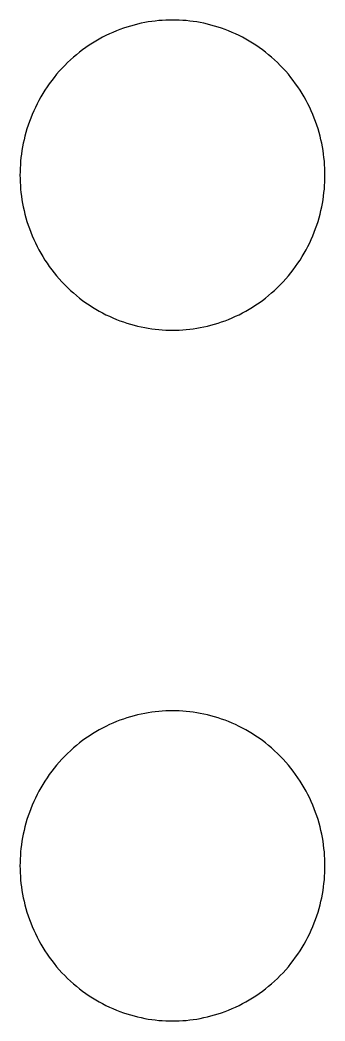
# Model space of a CAD drawing. Header units: millimetres. Extents: x 0 to 4030, y -54 to 2762.
# Drawn here: x 1773.55 to 1780.27, y 493.59 to 515.64 of the extents above; entities that cross this region are included whole.
import ezdxf

# ---------------------------------------------------------------- set-up
doc = ezdxf.new("R2010")
doc.units = ezdxf.units.MM
doc.header["$MEASUREMENT"] = 0
doc.layers.add('Utwórz2D linie widoczne', color=7, linetype='Continuous', true_color=0x000000)

msp = doc.modelspace()

# ---------------------------------------------------------------- linework, layer by layer
at = {"layer": 'Utwórz2D linie widoczne'}
for p, q in [((1775.987, 515.504), (1775.908, 515.481)), ((1776.065, 515.526), (1775.987, 515.504)), ((1776.143, 515.546), (1776.065, 515.526)), ((1776.222, 515.564), (1776.143, 515.546)), ((1776.3, 515.579), (1776.222, 515.564)), ((1776.377, 515.593), (1776.3, 515.579)), ((1776.455, 515.605), (1776.377, 515.593)), ((1776.532, 515.614), (1776.455, 515.605)), ((1776.609, 515.622), (1776.532, 515.614)), ((1776.685, 515.629), (1776.609, 515.622)), ((1776.761, 515.633), (1776.685, 515.629)), ((1776.836, 515.635), (1776.761, 515.633)), ((1776.911, 515.636), (1776.836, 515.635)), ((1776.985, 515.635), (1776.911, 515.636)), ((1777.06, 515.633), (1776.985, 515.635)), ((1777.136, 515.629), (1777.06, 515.633)), ((1777.212, 515.622), (1777.136, 515.629)), ((1777.289, 515.614), (1777.212, 515.622)), ((1777.366, 515.605), (1777.289, 515.614)), ((1777.444, 515.593), (1777.366, 515.605)), ((1777.522, 515.579), (1777.444, 515.593)), ((1777.6, 515.564), (1777.522, 515.579)), ((1777.678, 515.546), (1777.6, 515.564)), ((1777.756, 515.526), (1777.678, 515.546)), ((1777.835, 515.504), (1777.756, 515.526)), ((1777.913, 515.481), (1777.835, 515.504)), ((1775.444, 515.293), (1775.368, 515.255)), ((1775.52, 515.33), (1775.444, 515.293)), ((1775.597, 515.364), (1775.52, 515.33)), ((1775.675, 515.396), (1775.597, 515.364)), ((1775.752, 515.427), (1775.675, 515.396)), ((1775.83, 515.455), (1775.752, 515.427)), ((1775.908, 515.481), (1775.83, 515.455)), ((1777.991, 515.455), (1777.913, 515.481)), ((1778.069, 515.427), (1777.991, 515.455)), ((1778.147, 515.396), (1778.069, 515.427)), ((1778.224, 515.364), (1778.147, 515.396)), ((1778.301, 515.33), (1778.224, 515.364)), ((1778.377, 515.293), (1778.301, 515.33)), ((1778.453, 515.255), (1778.377, 515.293)), ((1775.073, 515.079), (1775.002, 515.03)), ((1775.146, 515.126), (1775.073, 515.079)), ((1775.219, 515.171), (1775.146, 515.126)), ((1775.293, 515.214), (1775.219, 515.171)), ((1775.368, 515.255), (1775.293, 515.214)), ((1778.528, 515.214), (1778.453, 515.255)), ((1778.602, 515.171), (1778.528, 515.214)), ((1778.676, 515.126), (1778.602, 515.171)), ((1778.748, 515.079), (1778.676, 515.126)), ((1778.82, 515.03), (1778.748, 515.079)), ((1774.794, 514.872), (1774.727, 514.816)), ((1774.862, 514.927), (1774.794, 514.872)), ((1774.931, 514.98), (1774.862, 514.927)), ((1775.002, 515.03), (1774.931, 514.98)), ((1778.89, 514.98), (1778.82, 515.03)), ((1778.959, 514.927), (1778.89, 514.98)), ((1779.027, 514.872), (1778.959, 514.927)), ((1779.094, 514.816), (1779.027, 514.872)), ((1774.536, 514.636), (1774.475, 514.572)), ((1774.598, 514.697), (1774.536, 514.636)), ((1774.662, 514.757), (1774.598, 514.697)), ((1774.727, 514.816), (1774.662, 514.757)), ((1779.159, 514.757), (1779.094, 514.816)), ((1779.223, 514.697), (1779.159, 514.757)), ((1779.285, 514.636), (1779.223, 514.697)), ((1779.346, 514.572), (1779.285, 514.636)), ((1774.359, 514.441), (1774.304, 514.373)), ((1774.416, 514.507), (1774.359, 514.441)), ((1774.475, 514.572), (1774.416, 514.507)), ((1779.405, 514.507), (1779.346, 514.572)), ((1779.462, 514.441), (1779.405, 514.507)), ((1779.518, 514.373), (1779.462, 514.441)), ((1774.198, 514.234), (1774.148, 514.162)), ((1774.25, 514.304), (1774.198, 514.234)), ((1774.304, 514.373), (1774.25, 514.304)), ((1779.571, 514.304), (1779.518, 514.373)), ((1779.623, 514.234), (1779.571, 514.304)), ((1779.673, 514.162), (1779.623, 514.234)), ((1774.054, 514.015), (1774.01, 513.941)), ((1774.1, 514.089), (1774.054, 514.015)), ((1774.148, 514.162), (1774.1, 514.089)), ((1779.721, 514.089), (1779.673, 514.162)), ((1779.767, 514.015), (1779.721, 514.089)), ((1779.812, 513.941), (1779.767, 514.015)), ((1773.928, 513.789), (1773.89, 513.712)), ((1773.968, 513.865), (1773.928, 513.789)), ((1774.01, 513.941), (1773.968, 513.865)), ((1779.854, 513.865), (1779.812, 513.941)), ((1779.894, 513.789), (1779.854, 513.865)), ((1779.932, 513.712), (1779.894, 513.789)), ((1773.82, 513.556), (1773.788, 513.477)), ((1773.854, 513.634), (1773.82, 513.556)), ((1773.89, 513.712), (1773.854, 513.634)), ((1779.967, 513.634), (1779.932, 513.712)), ((1780.001, 513.556), (1779.967, 513.634)), ((1780.033, 513.477), (1780.001, 513.556)), ((1773.731, 513.319), (1773.706, 513.239)), ((1773.759, 513.398), (1773.731, 513.319)), ((1773.788, 513.477), (1773.759, 513.398)), ((1780.063, 513.398), (1780.033, 513.477)), ((1780.09, 513.319), (1780.063, 513.398)), ((1780.116, 513.239), (1780.09, 513.319)), ((1773.661, 513.08), (1773.641, 513)), ((1773.682, 513.16), (1773.661, 513.08)), ((1773.706, 513.239), (1773.682, 513.16)), ((1780.139, 513.16), (1780.116, 513.239)), ((1780.161, 513.08), (1780.139, 513.16)), ((1780.18, 513), (1780.161, 513.08)), ((1773.624, 512.921), (1773.609, 512.841)), ((1773.641, 513), (1773.624, 512.921)), ((1780.197, 512.921), (1780.18, 513)), ((1780.213, 512.841), (1780.197, 512.921)), ((1773.584, 512.683), (1773.574, 512.605)), ((1773.595, 512.762), (1773.584, 512.683)), ((1773.609, 512.841), (1773.595, 512.762)), ((1780.226, 512.762), (1780.213, 512.841)), ((1780.238, 512.683), (1780.226, 512.762)), ((1780.247, 512.605), (1780.238, 512.683)), ((1773.56, 512.449), (1773.556, 512.372)), ((1773.566, 512.527), (1773.56, 512.449)), ((1773.574, 512.605), (1773.566, 512.527)), ((1780.255, 512.527), (1780.247, 512.605)), ((1780.261, 512.449), (1780.255, 512.527)), ((1780.265, 512.372), (1780.261, 512.449)), ((1773.553, 512.295), (1773.552, 512.22)), ((1773.552, 512.22), (1773.553, 512.144)), ((1773.556, 512.372), (1773.553, 512.295)), ((1780.268, 512.295), (1780.265, 512.372)), ((1780.269, 512.22), (1780.268, 512.295)), ((1780.268, 512.144), (1780.269, 512.22)), ((1773.553, 512.144), (1773.556, 512.067)), ((1773.556, 512.067), (1773.56, 511.99)), ((1773.56, 511.99), (1773.566, 511.913)), ((1780.255, 511.913), (1780.261, 511.99)), ((1780.261, 511.99), (1780.265, 512.067)), ((1780.265, 512.067), (1780.268, 512.144)), ((1773.566, 511.913), (1773.574, 511.835)), ((1773.574, 511.835), (1773.584, 511.756)), ((1773.584, 511.756), (1773.595, 511.677)), ((1780.226, 511.677), (1780.238, 511.756)), ((1780.238, 511.756), (1780.247, 511.835)), ((1780.247, 511.835), (1780.255, 511.913)), ((1773.595, 511.677), (1773.609, 511.598)), ((1773.609, 511.598), (1773.624, 511.519)), ((1780.197, 511.519), (1780.213, 511.598)), ((1780.213, 511.598), (1780.226, 511.677)), ((1773.624, 511.519), (1773.641, 511.439)), ((1773.641, 511.439), (1773.661, 511.359)), ((1773.661, 511.359), (1773.682, 511.28)), ((1780.139, 511.28), (1780.161, 511.359)), ((1780.161, 511.359), (1780.18, 511.439)), ((1780.18, 511.439), (1780.197, 511.519)), ((1773.682, 511.28), (1773.706, 511.2)), ((1773.706, 511.2), (1773.731, 511.12)), ((1773.731, 511.12), (1773.759, 511.041)), ((1780.063, 511.041), (1780.09, 511.12)), ((1780.09, 511.12), (1780.116, 511.2)), ((1780.116, 511.2), (1780.139, 511.28)), ((1773.759, 511.041), (1773.788, 510.962)), ((1773.788, 510.962), (1773.82, 510.883)), ((1773.82, 510.883), (1773.854, 510.805)), ((1779.967, 510.805), (1780.001, 510.883)), ((1780.001, 510.883), (1780.033, 510.962)), ((1780.033, 510.962), (1780.063, 511.041)), ((1773.854, 510.805), (1773.89, 510.727)), ((1773.89, 510.727), (1773.928, 510.65)), ((1773.928, 510.65), (1773.968, 510.574)), ((1779.854, 510.574), (1779.894, 510.65)), ((1779.894, 510.65), (1779.932, 510.727)), ((1779.932, 510.727), (1779.967, 510.805)), ((1773.968, 510.574), (1774.01, 510.498)), ((1774.01, 510.498), (1774.054, 510.424)), ((1774.054, 510.424), (1774.1, 510.35)), ((1779.721, 510.35), (1779.767, 510.424)), ((1779.767, 510.424), (1779.812, 510.498)), ((1779.812, 510.498), (1779.854, 510.574)), ((1774.1, 510.35), (1774.148, 510.277)), ((1774.148, 510.277), (1774.198, 510.206)), ((1774.198, 510.206), (1774.25, 510.135)), ((1779.571, 510.135), (1779.623, 510.206)), ((1779.623, 510.206), (1779.673, 510.277)), ((1779.673, 510.277), (1779.721, 510.35)), ((1774.25, 510.135), (1774.304, 510.066)), ((1774.304, 510.066), (1774.359, 509.998)), ((1774.359, 509.998), (1774.416, 509.932)), ((1779.405, 509.932), (1779.462, 509.998)), ((1779.462, 509.998), (1779.518, 510.066)), ((1779.518, 510.066), (1779.571, 510.135)), ((1774.416, 509.932), (1774.475, 509.867)), ((1774.475, 509.867), (1774.536, 509.804)), ((1774.536, 509.804), (1774.598, 509.742)), ((1779.223, 509.742), (1779.285, 509.804)), ((1779.285, 509.804), (1779.346, 509.867)), ((1779.346, 509.867), (1779.405, 509.932)), ((1774.598, 509.742), (1774.662, 509.682)), ((1774.662, 509.682), (1774.727, 509.624)), ((1774.727, 509.624), (1774.794, 509.567)), ((1774.794, 509.567), (1774.862, 509.512)), ((1778.959, 509.512), (1779.027, 509.567)), ((1779.027, 509.567), (1779.094, 509.624)), ((1779.094, 509.624), (1779.159, 509.682)), ((1779.159, 509.682), (1779.223, 509.742)), ((1774.862, 509.512), (1774.931, 509.46)), ((1774.931, 509.46), (1775.002, 509.409)), ((1775.002, 509.409), (1775.073, 509.36)), ((1775.073, 509.36), (1775.146, 509.313)), ((1778.676, 509.313), (1778.748, 509.36)), ((1778.748, 509.36), (1778.82, 509.409)), ((1778.82, 509.409), (1778.89, 509.46)), ((1778.89, 509.46), (1778.959, 509.512)), ((1775.146, 509.313), (1775.219, 509.268)), ((1775.219, 509.268), (1775.293, 509.225)), ((1775.293, 509.225), (1775.368, 509.185)), ((1775.368, 509.185), (1775.444, 509.146)), ((1775.444, 509.146), (1775.52, 509.11)), ((1775.52, 509.11), (1775.597, 509.075)), ((1778.224, 509.075), (1778.301, 509.11)), ((1778.301, 509.11), (1778.377, 509.146)), ((1778.377, 509.146), (1778.453, 509.185)), ((1778.453, 509.185), (1778.528, 509.225)), ((1778.528, 509.225), (1778.602, 509.268)), ((1778.602, 509.268), (1778.676, 509.313)), ((1775.597, 509.075), (1775.675, 509.043)), ((1775.675, 509.043), (1775.752, 509.013)), ((1775.752, 509.013), (1775.83, 508.985)), ((1775.83, 508.985), (1775.908, 508.959)), ((1775.908, 508.959), (1775.987, 508.935)), ((1775.987, 508.935), (1776.065, 508.913)), ((1776.065, 508.913), (1776.143, 508.893)), ((1776.143, 508.893), (1776.222, 508.876)), ((1776.222, 508.876), (1776.3, 508.86)), ((1777.522, 508.86), (1777.6, 508.876)), ((1777.6, 508.876), (1777.678, 508.893)), ((1777.678, 508.893), (1777.756, 508.913)), ((1777.756, 508.913), (1777.835, 508.935)), ((1777.835, 508.935), (1777.913, 508.959)), ((1777.913, 508.959), (1777.991, 508.985)), ((1777.991, 508.985), (1778.069, 509.013)), ((1778.069, 509.013), (1778.147, 509.043)), ((1778.147, 509.043), (1778.224, 509.075)), ((1776.3, 508.86), (1776.377, 508.846)), ((1776.377, 508.846), (1776.455, 508.835)), ((1776.455, 508.835), (1776.532, 508.825)), ((1776.532, 508.825), (1776.609, 508.817)), ((1776.609, 508.817), (1776.685, 508.811)), ((1776.685, 508.811), (1776.761, 508.806)), ((1776.761, 508.806), (1776.836, 508.804)), ((1776.836, 508.804), (1776.911, 508.803)), ((1776.911, 508.803), (1776.985, 508.804)), ((1776.985, 508.804), (1777.06, 508.806)), ((1777.06, 508.806), (1777.136, 508.811)), ((1777.136, 508.811), (1777.212, 508.817)), ((1777.212, 508.817), (1777.289, 508.825)), ((1777.289, 508.825), (1777.366, 508.835)), ((1777.366, 508.835), (1777.444, 508.846)), ((1777.444, 508.846), (1777.522, 508.86)), ((1775.987, 500.289), (1775.908, 500.265)), ((1776.065, 500.311), (1775.987, 500.289)), ((1776.143, 500.331), (1776.065, 500.311)), ((1776.222, 500.348), (1776.143, 500.331)), ((1776.3, 500.364), (1776.222, 500.348)), ((1776.377, 500.378), (1776.3, 500.364)), ((1776.455, 500.39), (1776.377, 500.378)), ((1776.532, 500.399), (1776.455, 500.39)), ((1776.609, 500.407), (1776.532, 500.399)), ((1776.685, 500.413), (1776.609, 500.407)), ((1776.761, 500.418), (1776.685, 500.413)), ((1776.836, 500.42), (1776.761, 500.418)), ((1776.911, 500.421), (1776.836, 500.42)), ((1776.985, 500.42), (1776.911, 500.421)), ((1777.06, 500.418), (1776.985, 500.42)), ((1777.136, 500.413), (1777.06, 500.418)), ((1777.212, 500.407), (1777.136, 500.413)), ((1777.289, 500.399), (1777.212, 500.407)), ((1777.366, 500.39), (1777.289, 500.399)), ((1777.444, 500.378), (1777.366, 500.39)), ((1777.522, 500.364), (1777.444, 500.378)), ((1777.6, 500.348), (1777.522, 500.364)), ((1777.678, 500.331), (1777.6, 500.348)), ((1777.756, 500.311), (1777.678, 500.331)), ((1777.835, 500.289), (1777.756, 500.311)), ((1777.913, 500.265), (1777.835, 500.289)), ((1775.444, 500.078), (1775.368, 500.039)), ((1775.52, 500.115), (1775.444, 500.078)), ((1775.597, 500.149), (1775.52, 500.115)), ((1775.675, 500.181), (1775.597, 500.149)), ((1775.752, 500.211), (1775.675, 500.181)), ((1775.83, 500.239), (1775.752, 500.211)), ((1775.908, 500.265), (1775.83, 500.239)), ((1777.991, 500.239), (1777.913, 500.265)), ((1778.069, 500.211), (1777.991, 500.239)), ((1778.147, 500.181), (1778.069, 500.211)), ((1778.224, 500.149), (1778.147, 500.181)), ((1778.301, 500.115), (1778.224, 500.149)), ((1778.377, 500.078), (1778.301, 500.115)), ((1778.453, 500.039), (1778.377, 500.078)), ((1775.073, 499.864), (1775.002, 499.815)), ((1775.146, 499.911), (1775.073, 499.864)), ((1775.219, 499.956), (1775.146, 499.911)), ((1775.293, 499.999), (1775.219, 499.956)), ((1775.368, 500.039), (1775.293, 499.999)), ((1778.528, 499.999), (1778.453, 500.039)), ((1778.602, 499.956), (1778.528, 499.999)), ((1778.676, 499.911), (1778.602, 499.956)), ((1778.748, 499.864), (1778.676, 499.911)), ((1778.82, 499.815), (1778.748, 499.864)), ((1774.794, 499.657), (1774.727, 499.601)), ((1774.862, 499.712), (1774.794, 499.657)), ((1774.931, 499.764), (1774.862, 499.712)), ((1775.002, 499.815), (1774.931, 499.764)), ((1778.89, 499.764), (1778.82, 499.815)), ((1778.959, 499.712), (1778.89, 499.764)), ((1779.027, 499.657), (1778.959, 499.712)), ((1779.094, 499.601), (1779.027, 499.657)), ((1774.536, 499.42), (1774.475, 499.357)), ((1774.598, 499.482), (1774.536, 499.42)), ((1774.662, 499.542), (1774.598, 499.482)), ((1774.727, 499.601), (1774.662, 499.542)), ((1779.159, 499.542), (1779.094, 499.601)), ((1779.223, 499.482), (1779.159, 499.542)), ((1779.285, 499.42), (1779.223, 499.482)), ((1779.346, 499.357), (1779.285, 499.42)), ((1774.359, 499.226), (1774.304, 499.158)), ((1774.416, 499.292), (1774.359, 499.226)), ((1774.475, 499.357), (1774.416, 499.292)), ((1779.405, 499.292), (1779.346, 499.357)), ((1779.462, 499.226), (1779.405, 499.292)), ((1779.518, 499.158), (1779.462, 499.226)), ((1774.198, 499.018), (1774.148, 498.947)), ((1774.25, 499.089), (1774.198, 499.018)), ((1774.304, 499.158), (1774.25, 499.089)), ((1779.571, 499.089), (1779.518, 499.158)), ((1779.623, 499.018), (1779.571, 499.089)), ((1779.673, 498.947), (1779.623, 499.018)), ((1774.054, 498.8), (1774.01, 498.726)), ((1774.1, 498.874), (1774.054, 498.8)), ((1774.148, 498.947), (1774.1, 498.874)), ((1779.721, 498.874), (1779.673, 498.947)), ((1779.767, 498.8), (1779.721, 498.874)), ((1779.812, 498.726), (1779.767, 498.8)), ((1773.928, 498.574), (1773.89, 498.497)), ((1773.968, 498.65), (1773.928, 498.574)), ((1774.01, 498.726), (1773.968, 498.65)), ((1779.854, 498.65), (1779.812, 498.726)), ((1779.894, 498.574), (1779.854, 498.65)), ((1779.932, 498.497), (1779.894, 498.574)), ((1773.82, 498.341), (1773.788, 498.262)), ((1773.854, 498.419), (1773.82, 498.341)), ((1773.89, 498.497), (1773.854, 498.419)), ((1779.967, 498.419), (1779.932, 498.497)), ((1780.001, 498.341), (1779.967, 498.419)), ((1780.033, 498.262), (1780.001, 498.341)), ((1773.731, 498.104), (1773.706, 498.024)), ((1773.759, 498.183), (1773.731, 498.104)), ((1773.788, 498.262), (1773.759, 498.183)), ((1780.063, 498.183), (1780.033, 498.262)), ((1780.09, 498.104), (1780.063, 498.183)), ((1780.116, 498.024), (1780.09, 498.104)), ((1773.661, 497.865), (1773.641, 497.785)), ((1773.682, 497.945), (1773.661, 497.865)), ((1773.706, 498.024), (1773.682, 497.945)), ((1780.139, 497.945), (1780.116, 498.024)), ((1780.161, 497.865), (1780.139, 497.945)), ((1780.18, 497.785), (1780.161, 497.865)), ((1773.624, 497.706), (1773.609, 497.626)), ((1773.641, 497.785), (1773.624, 497.706)), ((1780.197, 497.706), (1780.18, 497.785)), ((1780.213, 497.626), (1780.197, 497.706)), ((1773.584, 497.468), (1773.574, 497.39)), ((1773.595, 497.547), (1773.584, 497.468)), ((1773.609, 497.626), (1773.595, 497.547)), ((1780.226, 497.547), (1780.213, 497.626)), ((1780.238, 497.468), (1780.226, 497.547)), ((1780.247, 497.39), (1780.238, 497.468)), ((1773.56, 497.234), (1773.556, 497.157)), ((1773.566, 497.312), (1773.56, 497.234)), ((1773.574, 497.39), (1773.566, 497.312)), ((1780.255, 497.312), (1780.247, 497.39)), ((1780.261, 497.234), (1780.255, 497.312)), ((1780.265, 497.157), (1780.261, 497.234)), ((1773.553, 497.08), (1773.552, 497.005)), ((1773.552, 497.005), (1773.553, 496.929)), ((1773.556, 497.157), (1773.553, 497.08)), ((1780.268, 497.08), (1780.265, 497.157)), ((1780.269, 497.005), (1780.268, 497.08)), ((1780.268, 496.929), (1780.269, 497.005)), ((1773.553, 496.929), (1773.556, 496.852)), ((1773.556, 496.852), (1773.56, 496.775)), ((1773.56, 496.775), (1773.566, 496.698)), ((1780.255, 496.698), (1780.261, 496.775)), ((1780.261, 496.775), (1780.265, 496.852)), ((1780.265, 496.852), (1780.268, 496.929)), ((1773.566, 496.698), (1773.574, 496.619)), ((1773.574, 496.619), (1773.584, 496.541)), ((1773.584, 496.541), (1773.595, 496.462)), ((1780.226, 496.462), (1780.238, 496.541)), ((1780.238, 496.541), (1780.247, 496.619)), ((1780.247, 496.619), (1780.255, 496.698)), ((1773.595, 496.462), (1773.609, 496.383)), ((1773.609, 496.383), (1773.624, 496.303)), ((1780.197, 496.303), (1780.213, 496.383)), ((1780.213, 496.383), (1780.226, 496.462)), ((1773.624, 496.303), (1773.641, 496.224)), ((1773.641, 496.224), (1773.661, 496.144)), ((1773.661, 496.144), (1773.682, 496.064)), ((1780.139, 496.064), (1780.161, 496.144)), ((1780.161, 496.144), (1780.18, 496.224)), ((1780.18, 496.224), (1780.197, 496.303)), ((1773.682, 496.064), (1773.706, 495.985)), ((1773.706, 495.985), (1773.731, 495.905)), ((1773.731, 495.905), (1773.759, 495.826)), ((1780.063, 495.826), (1780.09, 495.905)), ((1780.09, 495.905), (1780.116, 495.985)), ((1780.116, 495.985), (1780.139, 496.064)), ((1773.759, 495.826), (1773.788, 495.747)), ((1773.788, 495.747), (1773.82, 495.668)), ((1773.82, 495.668), (1773.854, 495.59)), ((1779.967, 495.59), (1780.001, 495.668)), ((1780.001, 495.668), (1780.033, 495.747)), ((1780.033, 495.747), (1780.063, 495.826)), ((1773.854, 495.59), (1773.89, 495.512)), ((1773.89, 495.512), (1773.928, 495.435)), ((1773.928, 495.435), (1773.968, 495.359)), ((1779.854, 495.359), (1779.894, 495.435)), ((1779.894, 495.435), (1779.932, 495.512)), ((1779.932, 495.512), (1779.967, 495.59)), ((1773.968, 495.359), (1774.01, 495.283)), ((1774.01, 495.283), (1774.054, 495.209)), ((1774.054, 495.209), (1774.1, 495.135)), ((1779.721, 495.135), (1779.767, 495.209)), ((1779.767, 495.209), (1779.812, 495.283)), ((1779.812, 495.283), (1779.854, 495.359)), ((1774.1, 495.135), (1774.148, 495.062)), ((1774.148, 495.062), (1774.198, 494.991)), ((1774.198, 494.991), (1774.25, 494.92)), ((1779.571, 494.92), (1779.623, 494.991)), ((1779.623, 494.991), (1779.673, 495.062)), ((1779.673, 495.062), (1779.721, 495.135)), ((1774.25, 494.92), (1774.304, 494.851)), ((1774.304, 494.851), (1774.359, 494.783)), ((1774.359, 494.783), (1774.416, 494.717)), ((1779.405, 494.717), (1779.462, 494.783)), ((1779.462, 494.783), (1779.518, 494.851)), ((1779.518, 494.851), (1779.571, 494.92)), ((1774.416, 494.717), (1774.475, 494.652)), ((1774.475, 494.652), (1774.536, 494.589)), ((1774.536, 494.589), (1774.598, 494.527)), ((1779.223, 494.527), (1779.285, 494.589)), ((1779.285, 494.589), (1779.346, 494.652)), ((1779.346, 494.652), (1779.405, 494.717)), ((1774.598, 494.527), (1774.662, 494.467)), ((1774.662, 494.467), (1774.727, 494.409)), ((1774.727, 494.409), (1774.794, 494.352)), ((1774.794, 494.352), (1774.862, 494.297)), ((1778.959, 494.297), (1779.027, 494.352)), ((1779.027, 494.352), (1779.094, 494.409)), ((1779.094, 494.409), (1779.159, 494.467)), ((1779.159, 494.467), (1779.223, 494.527)), ((1774.862, 494.297), (1774.931, 494.245)), ((1774.931, 494.245), (1775.002, 494.194)), ((1775.002, 494.194), (1775.073, 494.145)), ((1775.073, 494.145), (1775.146, 494.098)), ((1778.676, 494.098), (1778.748, 494.145)), ((1778.748, 494.145), (1778.82, 494.194)), ((1778.82, 494.194), (1778.89, 494.245)), ((1778.89, 494.245), (1778.959, 494.297)), ((1775.146, 494.098), (1775.219, 494.053)), ((1775.219, 494.053), (1775.293, 494.01)), ((1775.293, 494.01), (1775.368, 493.97)), ((1775.368, 493.97), (1775.444, 493.931)), ((1775.444, 493.931), (1775.52, 493.894)), ((1775.52, 493.894), (1775.597, 493.86)), ((1778.224, 493.86), (1778.301, 493.894)), ((1778.301, 493.894), (1778.377, 493.931)), ((1778.377, 493.931), (1778.453, 493.97)), ((1778.453, 493.97), (1778.528, 494.01)), ((1778.528, 494.01), (1778.602, 494.053)), ((1778.602, 494.053), (1778.676, 494.098)), ((1775.597, 493.86), (1775.675, 493.828)), ((1775.675, 493.828), (1775.752, 493.798)), ((1775.752, 493.798), (1775.83, 493.77)), ((1775.83, 493.77), (1775.908, 493.744)), ((1775.908, 493.744), (1775.987, 493.72)), ((1775.987, 493.72), (1776.065, 493.698)), ((1776.065, 493.698), (1776.143, 493.678)), ((1776.143, 493.678), (1776.222, 493.661)), ((1777.6, 493.661), (1777.678, 493.678)), ((1777.678, 493.678), (1777.756, 493.698)), ((1777.756, 493.698), (1777.835, 493.72)), ((1777.835, 493.72), (1777.913, 493.744)), ((1777.913, 493.744), (1777.991, 493.77)), ((1777.991, 493.77), (1778.069, 493.798)), ((1778.069, 493.798), (1778.147, 493.828)), ((1778.147, 493.828), (1778.224, 493.86)), ((1776.222, 493.661), (1776.3, 493.645)), ((1776.3, 493.645), (1776.377, 493.631)), ((1776.377, 493.631), (1776.455, 493.62)), ((1776.455, 493.62), (1776.532, 493.61)), ((1776.532, 493.61), (1776.609, 493.602)), ((1776.609, 493.602), (1776.685, 493.596)), ((1776.685, 493.596), (1776.761, 493.591)), ((1776.761, 493.591), (1776.836, 493.589)), ((1776.836, 493.589), (1776.911, 493.588)), ((1776.911, 493.588), (1776.985, 493.589)), ((1776.985, 493.589), (1777.06, 493.591)), ((1777.06, 493.591), (1777.136, 493.596)), ((1777.136, 493.596), (1777.212, 493.602)), ((1777.212, 493.602), (1777.289, 493.61)), ((1777.289, 493.61), (1777.366, 493.62)), ((1777.366, 493.62), (1777.444, 493.631)), ((1777.444, 493.631), (1777.522, 493.645)), ((1777.522, 493.645), (1777.6, 493.661))]:
    msp.add_line(p, q, dxfattribs=at)

doc.saveas('drawing.dxf')
